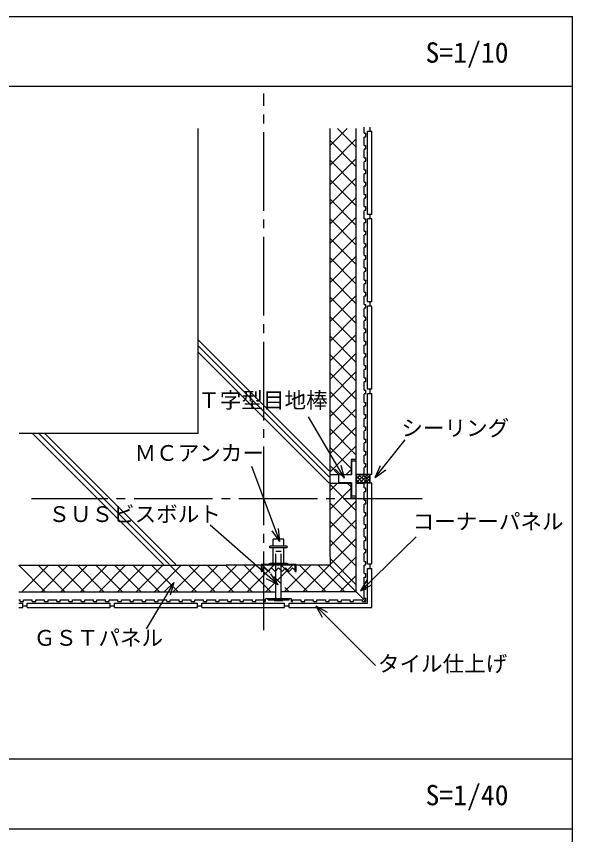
# Model space of a CAD drawing. Units: millimetres, scale not verified, with parts at other scales. Extents: x 3821 to 7821, y 4568 to 7368.
# Drawn here: x 7184 to 7821, y 6432 to 7368 of the extents above; entities that cross this region are included whole.
import ezdxf
from ezdxf.enums import TextEntityAlignment as Align

# ---------------------------------------------------------------- set-up
doc = ezdxf.new("R2010")
doc.units = ezdxf.units.MM
doc.header["$LTSCALE"] = 10
doc.linetypes.add('CHAIN2', pattern=[12, 9, -1, 1, -1])
doc.linetypes.add('DASHED1', pattern=[1.8, 1.2, -0.6])
for name, color, linetype in [('0-0', 7, 'Continuous'), ('3-0', 7, 'Continuous'), ('3-1', 4, 'Continuous')]:
    doc.layers.add(name, color=color, linetype=linetype)
doc.styles.add('ＭＳ ゴシック', font='')
doc.styles.get('ＭＳ ゴシック').set_extended_font_data('MS Gothic')

msp = doc.modelspace()

# ---------------------------------------------------------------- linework, layer by layer
at = {"layer": '0-0', "color": 2}
for p in [(3820.85, 7368.18), (7820.85, 4568.18)]:
    msp.add_line(p, (7820.85, 7368.18), dxfattribs=at)
at = {"layer": '0-0'}
for p, q in [((3820.85, 7288.18), (7820.85, 7288.18)), ((3820.85, 6518.18), (7820.85, 6518.18)), ((3820.85, 6438.18), (7820.85, 6438.18))]:
    msp.add_line(p, q, dxfattribs=at)
at = {"layer": '3-0', "linetype": 'CHAIN2'}
for p, q in [((7467.06, 6665.7), (7467.06, 7279.82)), ((7648.59, 6815.86), (7201.29, 6815.86))]:
    msp.add_line(p, q, dxfattribs=at)
at = {"layer": '3-0'}
for p, q in [((7582.06, 7234.36), (7582.06, 7241.36)), ((7589.06, 7236.36), (7589.06, 7241.36)), ((7392.06, 6890.86), (7392.06, 7239.86)), ((7543.06, 6749.86), (7543.06, 7239.86)), ((7543.06, 7220.39), (7562.54, 7239.86)), ((7551.6, 7239.86), (7573.06, 7218.4)), ((7573.06, 6843.86), (7573.06, 7239.86)), ((7582.06, 7234.36), (7584.06, 7234.36)), ((7591.06, 7236.36), (7586.06, 7236.36)), ((7586.06, 7141.36), (7586.06, 7236.36)), ((7591.06, 7141.36), (7591.06, 7236.36)), ((7543.06, 7197.99), (7573.06, 7227.99)), ((7543.06, 7226), (7573.06, 7196)), ((7582.06, 7220.36), (7582.06, 7229.86)), ((7582.06, 7220.36), (7584.06, 7220.36)), ((7582.06, 7206.36), (7582.06, 7215.86)), ((7543.06, 7175.59), (7573.06, 7205.59)), ((7543.06, 7203.6), (7573.06, 7173.6)), ((7582.06, 7206.36), (7584.06, 7206.36)), ((7582.06, 7192.36), (7582.06, 7201.86)), ((7582.06, 7192.36), (7584.06, 7192.36)), ((7582.06, 7178.36), (7582.06, 7187.86)), ((7543.06, 7153.19), (7573.06, 7183.19)), ((7543.06, 7181.2), (7573.06, 7151.2)), ((7582.06, 7178.36), (7584.06, 7178.36)), ((7582.06, 7164.36), (7582.06, 7173.86)), ((7543.06, 7130.79), (7573.06, 7160.79)), ((7543.06, 7158.8), (7573.06, 7128.8)), ((7582.06, 7164.36), (7584.06, 7164.36)), ((7582.06, 7150.36), (7582.06, 7159.86)), ((7582.06, 7150.36), (7584.06, 7150.36)), ((7543.06, 7108.39), (7573.06, 7138.39)), ((7582.06, 7136.36), (7582.06, 7145.86)), ((7591.06, 7141.36), (7586.06, 7141.36)), ((7589.06, 7136.36), (7589.06, 7141.36)), ((7543.06, 7136.4), (7573.06, 7106.4)), ((7582.06, 7136.36), (7584.06, 7136.36)), ((7582.06, 7122.36), (7582.06, 7131.86)), ((7591.06, 7136.36), (7586.06, 7136.36)), ((7586.06, 7041.36), (7586.06, 7136.36)), ((7591.06, 7041.36), (7591.06, 7136.36)), ((7582.06, 7122.36), (7584.06, 7122.36)), ((7543.06, 7085.99), (7573.06, 7115.99)), ((7543.06, 7114), (7573.06, 7084)), ((7582.06, 7108.36), (7582.06, 7117.86)), ((7582.06, 7108.36), (7584.06, 7108.36)), ((7582.06, 7094.36), (7582.06, 7103.86)), ((7543.06, 7063.59), (7573.06, 7093.59)), ((7543.06, 7091.6), (7573.06, 7061.6)), ((7582.06, 7094.36), (7584.06, 7094.36)), ((7582.06, 7080.36), (7582.06, 7089.86)), ((7582.06, 7080.36), (7584.06, 7080.36)), ((7582.06, 7066.36), (7582.06, 7075.86)), ((7543.06, 7041.19), (7573.06, 7071.19)), ((7543.06, 7069.2), (7573.06, 7039.2)), ((7582.06, 7066.36), (7584.06, 7066.36)), ((7582.06, 7052.36), (7582.06, 7061.86)), ((7543.06, 7018.79), (7573.06, 7048.79)), ((7543.06, 7046.8), (7573.06, 7016.8)), ((7582.06, 7052.36), (7584.06, 7052.36)), ((7582.06, 7038.36), (7582.06, 7047.86)), ((7582.06, 7038.36), (7584.06, 7038.36)), ((7591.06, 7041.36), (7586.06, 7041.36)), ((7591.06, 7036.36), (7586.06, 7036.36)), ((7586.06, 6941.36), (7586.06, 7036.36)), ((7589.06, 7036.36), (7589.06, 7041.36)), ((7591.06, 6941.36), (7591.06, 7036.36)), ((7543.06, 6996.39), (7573.06, 7026.39)), ((7582.06, 7024.36), (7582.06, 7033.86)), ((7543.06, 7024.4), (7573.06, 6994.4)), ((7582.06, 7024.36), (7584.06, 7024.36)), ((7582.06, 7010.36), (7582.06, 7019.86)), ((7582.06, 7010.36), (7584.06, 7010.36)), ((7542.06, 6848.06), (7392.06, 6998.06)), ((7543.06, 6973.99), (7573.06, 7003.99)), ((7543.06, 7002), (7573.06, 6972)), ((7582.06, 6996.36), (7582.06, 7005.86)), ((7542.06, 6840.99), (7392.06, 6990.99)), ((7582.06, 6996.36), (7584.06, 6996.36)), ((7582.06, 6982.36), (7582.06, 6991.86)), ((7542.06, 6833.92), (7392.06, 6983.92)), ((7543.06, 6952.77), (7573.06, 6982.77)), ((7543.06, 6980.79), (7573.06, 6950.79)), ((7582.06, 6982.36), (7584.06, 6982.36)), ((7582.06, 6968.36), (7582.06, 6977.86)), ((7543.06, 6931.56), (7573.06, 6961.56)), ((7543.06, 6959.58), (7573.06, 6929.58)), ((7582.06, 6968.36), (7584.06, 6968.36)), ((7582.06, 6954.36), (7582.06, 6963.86)), ((7582.06, 6954.36), (7584.06, 6954.36)), ((7582.06, 6940.36), (7582.06, 6949.86)), ((7591.06, 6941.36), (7586.06, 6941.36)), ((7589.06, 6936.36), (7589.06, 6941.36)), ((7543.06, 6910.35), (7573.06, 6940.35)), ((7543.06, 6938.36), (7573.06, 6908.36)), ((7582.06, 6940.36), (7584.06, 6940.36)), ((7582.06, 6926.36), (7582.06, 6935.86)), ((7586.06, 6936.36), (7591.06, 6936.36)), ((7586.06, 6843.86), (7586.06, 6936.36)), ((7591.06, 6843.86), (7591.06, 6936.36)), ((7582.06, 6926.36), (7584.06, 6926.36)), ((7582.06, 6912.36), (7582.06, 6921.86)), ((7543.06, 6889.13), (7573.06, 6919.13)), ((7543.06, 6917.15), (7573.06, 6887.15)), ((7559.6, 6839.53), (7518.18, 6909.87)), ((7582.06, 6912.36), (7584.06, 6912.36)), ((7582.06, 6898.36), (7582.06, 6907.86)), ((7543.06, 6867.92), (7573.06, 6897.92)), ((7543.06, 6895.94), (7573.06, 6865.94)), ((7582.06, 6898.36), (7584.06, 6898.36)), ((7582.06, 6884.36), (7582.06, 6893.86)), ((7392.06, 6890.86), (7187.09, 6890.86)), ((7352.28, 6740.86), (7202.28, 6890.86)), ((7359.35, 6740.86), (7209.35, 6890.86)), ((7366.42, 6740.86), (7216.42, 6890.86)), ((7582.06, 6884.36), (7584.06, 6884.36)), ((7543.06, 6846.71), (7573.06, 6876.71)), ((7582.06, 6870.36), (7582.06, 6879.86)), ((7594.77, 6840.31), (7629.16, 6883.3)), ((7543.06, 6874.73), (7567.06, 6850.73)), ((7582.06, 6870.36), (7584.06, 6870.36)), ((7582.06, 6856.36), (7582.06, 6865.86)), ((7567.06, 6860.86), (7567.06, 6843.86)), ((7573.06, 6860.86), (7567.06, 6860.86)), ((7567.56, 6858.86), (7567.56, 6843.36)), ((7572.56, 6858.86), (7567.56, 6858.86)), ((7572.56, 6858.86), (7572.56, 6818.86)), ((7582.06, 6856.36), (7584.06, 6856.36)), ((7485.57, 6767), (7453.61, 6852.81)), ((7543.06, 6853.51), (7552.71, 6843.86)), ((7559.6, 6839.53), (7548.9, 6850.05)), ((7559.6, 6839.53), (7555.59, 6853.99)), ((7561.43, 6843.86), (7567.06, 6849.49)), ((7582.06, 6843.86), (7582.06, 6851.86)), ((7594.77, 6840.31), (7600.79, 6854.05)), ((7594.77, 6840.31), (7606.85, 6849.2)), ((7543.06, 6843.86), (7567.06, 6843.86)), ((7552.56, 6843.36), (7552.56, 6834.36)), ((7567.56, 6843.36), (7552.56, 6843.36)), ((7584.06, 6843.86), (7573.06, 6843.86)), ((7573.06, 6843.86), (7573.06, 6833.86)), ((7574.21, 6843.86), (7573.06, 6842.72)), ((7578.45, 6843.86), (7573.06, 6838.48)), ((7582.69, 6843.86), (7573.06, 6834.23)), ((7573.06, 6843.86), (7582.06, 6843.86)), ((7573.06, 6842.34), (7581.53, 6833.86)), ((7573.06, 6838.1), (7577.29, 6833.86)), ((7575.78, 6843.86), (7584.06, 6835.58)), ((7584.06, 6840.99), (7576.93, 6833.86)), ((7580.02, 6843.86), (7584.06, 6839.82)), ((7584.06, 6843.86), (7584.06, 6833.86)), ((7591.06, 6843.86), (7584.06, 6843.86)), ((7586.16, 6843.86), (7584.06, 6841.76)), ((7589.06, 6843.23), (7584.06, 6838.23)), ((7589.06, 6835.63), (7584.06, 6840.63)), ((7589.06, 6839.69), (7584.06, 6834.69)), ((7589.06, 6839.17), (7584.37, 6843.86)), ((7589.06, 6842.7), (7587.9, 6843.86)), ((7589.06, 6833.86), (7589.06, 6843.86)), ((7589.06, 6836.36), (7589.06, 6841.36)), ((7543.06, 6833.86), (7567.06, 6833.86)), ((7543.06, 6825.49), (7551.43, 6833.86)), ((7543.06, 6832.3), (7573.06, 6802.3)), ((7543.06, 6804.28), (7567.06, 6828.28)), ((7567.56, 6834.36), (7552.56, 6834.36)), ((7562.71, 6833.86), (7567.06, 6829.51)), ((7567.56, 6834.36), (7567.56, 6818.86)), ((7573.06, 6709.36), (7573.06, 6833.86)), ((7584.06, 6833.86), (7573.06, 6833.86)), ((7573.06, 6833.86), (7582.06, 6833.86)), ((7584.06, 6836.75), (7581.18, 6833.86)), ((7582.06, 6828.36), (7582.06, 6833.86)), ((7582.06, 6828.36), (7584.06, 6828.36)), ((7587.29, 6833.86), (7584.06, 6837.1)), ((7591.06, 6833.86), (7584.06, 6833.86)), ((7586.06, 6741.36), (7586.06, 6833.86)), ((7589.06, 6836.16), (7586.77, 6833.86)), ((7591.06, 6741.36), (7591.06, 6833.86)), ((7572.56, 6818.86), (7567.56, 6818.86)), ((7582.06, 6814.36), (7582.06, 6823.86)), ((7543.06, 6783.07), (7573.06, 6813.07)), ((7543.06, 6811.09), (7573.06, 6781.09)), ((7582.06, 6814.36), (7584.06, 6814.36)), ((7582.06, 6800.36), (7582.06, 6809.86)), ((7582.06, 6800.36), (7584.06, 6800.36)), ((7543.06, 6761.85), (7573.06, 6791.85)), ((7582.06, 6786.36), (7582.06, 6795.86)), ((7483.79, 6717.61), (7405.64, 6785.61)), ((7485.57, 6767), (7484.15, 6781.93)), ((7543.06, 6789.87), (7573.06, 6759.87)), ((7582.06, 6786.36), (7584.06, 6786.36)), ((7582.06, 6772.36), (7582.06, 6781.86)), ((7485.57, 6767), (7476.87, 6779.22)), ((7578.36, 6710.58), (7641.66, 6772.32)), ((7582.06, 6772.36), (7584.06, 6772.36)), ((7478.06, 6761.86), (7478.06, 6769.86)), ((7490.06, 6769.86), (7478.06, 6769.86)), ((7490.06, 6761.86), (7490.06, 6769.86)), ((7543.06, 6740.64), (7573.06, 6770.64)), ((7543.06, 6768.66), (7573.06, 6738.66)), ((7582.06, 6758.36), (7582.06, 6767.86)), ((7474.06, 6759.86), (7474.06, 6761.86)), ((7494.06, 6761.86), (7474.06, 6761.86)), ((7494.06, 6759.86), (7474.06, 6759.86)), ((7478.06, 6741.86), (7478.06, 6759.86)), ((7490.06, 6741.86), (7490.06, 6759.86)), ((7494.06, 6759.86), (7494.06, 6761.86)), ((7582.06, 6758.36), (7584.06, 6758.36)), ((7582.06, 6744.36), (7582.06, 6753.86)), ((7533, 6709.36), (7573.06, 6749.43)), ((7543.06, 6749.61), (7543.06, 6740.11)), ((7543.06, 6747.45), (7573.06, 6717.45)), ((7582.06, 6744.36), (7584.06, 6744.36)), ((7186.46, 6739.86), (7216.96, 6709.36)), ((7186.56, 6739.86), (7424.06, 6739.86)), ((7190.03, 6709.36), (7220.53, 6739.86)), ((7208.86, 6739.86), (7239.36, 6709.36)), ((7212.43, 6709.36), (7242.93, 6739.86)), ((7231.26, 6739.86), (7261.76, 6709.36)), ((7234.83, 6709.36), (7265.33, 6739.86)), ((7253.66, 6739.86), (7284.16, 6709.36)), ((7257.23, 6709.36), (7287.73, 6739.86)), ((7274.87, 6739.86), (7305.37, 6709.36)), ((7278.44, 6709.36), (7308.94, 6739.86)), ((7296.08, 6739.86), (7326.58, 6709.36)), ((7299.65, 6709.36), (7330.15, 6739.86)), ((7317.3, 6739.86), (7347.8, 6709.36)), ((7320.87, 6709.36), (7351.37, 6739.86)), ((7338.51, 6739.86), (7369.01, 6709.36)), ((7342.08, 6709.36), (7372.58, 6739.86)), ((7359.72, 6739.86), (7390.22, 6709.36)), ((7363.29, 6709.36), (7393.79, 6739.86)), ((7380.94, 6739.86), (7411.44, 6709.36)), ((7384.5, 6709.36), (7415, 6739.86)), ((7402.15, 6739.86), (7432.65, 6709.36)), ((7405.72, 6709.36), (7436.22, 6739.86)), ((7423.36, 6739.86), (7453.86, 6709.36)), ((7434.06, 6739.86), (7424.06, 6739.86)), ((7426.93, 6709.36), (7457.43, 6739.86)), ((7481.06, 6739.86), (7434.06, 6739.86)), ((7444.58, 6739.86), (7475.08, 6709.36)), ((7448.14, 6709.36), (7478.64, 6739.86)), ((7471.06, 6740.86), (7464.06, 6740.86)), ((7464.06, 6740.86), (7464.06, 6732.86)), ((7471.22, 6739.86), (7465.06, 6739.86)), ((7465.06, 6739.86), (7465.06, 6732.86)), ((7469.36, 6709.36), (7499.86, 6739.86)), ((7471.06, 6740.86), (7474.06, 6741.86)), ((7471.22, 6739.86), (7474.22, 6740.86)), ((7496.9, 6739.86), (7471.22, 6739.86)), ((7494.06, 6741.86), (7474.06, 6741.86)), ((7493.9, 6740.86), (7474.22, 6740.86)), ((7481.06, 6701.36), (7481.06, 6740.86)), ((7487, 6739.86), (7517.5, 6709.36)), ((7487.06, 6701.36), (7487.06, 6740.86)), ((7542.56, 6739.86), (7487.06, 6739.86)), ((7490.57, 6709.36), (7521.07, 6739.86)), ((7493.9, 6740.86), (7496.9, 6739.86)), ((7494.06, 6741.86), (7497.06, 6740.86)), ((7496.06, 6732.86), (7500.06, 6736.86)), ((7503.06, 6739.86), (7496.9, 6739.86)), ((7504.06, 6740.86), (7497.06, 6740.86)), ((7503.06, 6732.86), (7503.06, 6739.86)), ((7504.06, 6732.86), (7504.06, 6740.86)), ((7508.22, 6739.86), (7538.72, 6709.36)), ((7511.78, 6709.36), (7542.28, 6739.86)), ((7529.43, 6739.86), (7559.93, 6709.36)), ((7584.06, 6698.36), (7542.56, 6739.86)), ((7582.06, 6730.36), (7582.06, 6739.86)), ((7586.06, 6741.36), (7591.06, 6741.36)), ((7586.06, 6696.36), (7586.06, 6736.36)), ((7586.06, 6736.36), (7591.06, 6736.36)), ((7589.06, 6736.36), (7589.06, 6741.36)), ((7591.06, 6691.36), (7591.06, 6736.36)), ((7464.06, 6732.86), (7465.06, 6732.86)), ((7483.79, 6717.61), (7475.41, 6730.05)), ((7503.06, 6732.86), (7504.06, 6732.86)), ((7554.21, 6709.36), (7573.06, 6728.22)), ((7582.06, 6730.36), (7584.06, 6730.36)), ((7582.06, 6726.36), (7584.06, 6726.36)), ((7582.06, 6716.36), (7582.06, 6726.36)), ((7584.06, 6726.36), (7584.06, 6730.36)), ((7364.25, 6720.25), (7332.29, 6666.99)), ((7364.25, 6720.25), (7353.47, 6709.82)), ((7364.25, 6720.25), (7360.12, 6705.83)), ((7483.79, 6717.61), (7470.31, 6724.19)), ((7578.36, 6710.58), (7586.02, 6723.47)), ((7578.36, 6710.58), (7591.44, 6717.92)), ((7582.06, 6716.36), (7584.06, 6716.36)), ((7584.06, 6712.36), (7584.06, 6716.36)), ((7186.56, 6709.36), (7481.06, 6709.36)), ((7573.06, 6709.36), (7487.06, 6709.36)), ((7582.06, 6712.36), (7584.06, 6712.36)), ((7582.06, 6702.36), (7582.06, 6712.36)), ((7186.56, 6700.36), (7188.06, 6700.36)), ((7188.06, 6698.36), (7188.06, 6700.36)), ((7188.06, 6698.36), (7192.06, 6698.36)), ((7202.06, 6698.36), (7202.06, 6700.36)), ((7202.06, 6698.36), (7206.06, 6698.36)), ((7216.06, 6698.36), (7216.06, 6700.36)), ((7216.06, 6698.36), (7220.06, 6698.36)), ((7230.06, 6698.36), (7230.06, 6700.36)), ((7230.06, 6698.36), (7234.06, 6698.36)), ((7244.06, 6698.36), (7244.06, 6700.36)), ((7244.06, 6698.36), (7248.06, 6698.36)), ((7258.06, 6698.36), (7258.06, 6700.36)), ((7258.06, 6698.36), (7262.06, 6698.36)), ((7272.06, 6698.36), (7272.06, 6700.36)), ((7272.06, 6698.36), (7276.06, 6698.36)), ((7286.06, 6698.36), (7286.06, 6700.36)), ((7286.06, 6698.36), (7290.06, 6698.36)), ((7300.06, 6698.36), (7300.06, 6700.36)), ((7300.06, 6698.36), (7304.06, 6698.36)), ((7314.06, 6698.36), (7314.06, 6700.36)), ((7314.06, 6698.36), (7318.06, 6698.36)), ((7328.06, 6698.36), (7328.06, 6700.36)), ((7328.06, 6698.36), (7332.06, 6698.36)), ((7342.06, 6698.36), (7342.06, 6700.36)), ((7342.06, 6698.36), (7346.06, 6698.36)), ((7356.06, 6698.36), (7356.06, 6700.36)), ((7356.06, 6698.36), (7360.06, 6698.36)), ((7370.06, 6698.36), (7370.06, 6700.36)), ((7370.06, 6698.36), (7374.06, 6698.36)), ((7384.06, 6698.36), (7384.06, 6700.36)), ((7384.06, 6698.36), (7388.06, 6698.36)), ((7398.06, 6698.36), (7398.06, 6700.36)), ((7398.06, 6698.36), (7402.06, 6698.36)), ((7412.06, 6698.36), (7412.06, 6700.36)), ((7412.06, 6698.36), (7416.06, 6698.36)), ((7426.06, 6698.36), (7426.06, 6700.36)), ((7426.06, 6698.36), (7430.06, 6698.36)), ((7440.06, 6698.36), (7440.06, 6700.36)), ((7440.06, 6698.36), (7444.06, 6698.36)), ((7454.06, 6698.36), (7454.06, 6700.36)), ((7454.06, 6698.36), (7458.06, 6698.36)), ((7468.06, 6698.36), (7468.06, 6700.36)), ((7468.06, 6698.36), (7469.06, 6698.36)), ((7469.06, 6698.36), (7469.06, 6701.36)), ((7499.06, 6701.36), (7469.06, 6701.36)), ((7472.06, 6700.36), (7472.06, 6701.36)), ((7472.06, 6700.36), (7496.06, 6700.36)), ((7479.06, 6699.36), (7480.06, 6700.36)), ((7479.06, 6699.36), (7489.06, 6699.36)), ((7489.06, 6699.36), (7488.06, 6700.36)), ((7496.06, 6700.36), (7496.06, 6701.36)), ((7499.06, 6698.36), (7499.06, 6701.36)), ((7499.06, 6698.36), (7500.06, 6698.36)), ((7510.06, 6698.36), (7510.06, 6700.36)), ((7510.06, 6698.36), (7514.06, 6698.36)), ((7524.06, 6698.36), (7524.06, 6700.36)), ((7524.06, 6698.36), (7528.06, 6698.36)), ((7538.06, 6698.36), (7538.06, 6700.36)), ((7538.06, 6698.36), (7542.06, 6698.36)), ((7552.06, 6698.36), (7552.06, 6700.36)), ((7552.06, 6698.36), (7556.06, 6698.36)), ((7566.06, 6698.36), (7566.06, 6700.36)), ((7566.06, 6698.36), (7570.06, 6698.36)), ((7580.06, 6698.36), (7580.06, 6700.36)), ((7580.06, 6698.36), (7584.06, 6698.36)), ((7582.06, 6702.36), (7584.06, 6702.36)), ((7584.06, 6698.36), (7584.06, 6702.36)), ((7186.56, 6696.36), (7191.06, 6696.36)), ((7186.56, 6691.36), (7191.06, 6691.36)), ((7191.06, 6691.36), (7191.06, 6696.36)), ((7191.06, 6693.36), (7196.06, 6693.36)), ((7196.06, 6691.36), (7196.06, 6696.36)), ((7196.06, 6696.36), (7291.06, 6696.36)), ((7196.06, 6691.36), (7291.06, 6691.36)), ((7291.06, 6691.36), (7291.06, 6696.36)), ((7291.06, 6693.36), (7296.06, 6693.36)), ((7296.06, 6691.36), (7296.06, 6696.36)), ((7296.06, 6696.36), (7391.06, 6696.36)), ((7296.06, 6691.36), (7391.06, 6691.36)), ((7391.06, 6691.36), (7391.06, 6696.36)), ((7391.06, 6693.36), (7396.06, 6693.36)), ((7396.06, 6691.36), (7396.06, 6696.36)), ((7396.06, 6696.36), (7491.06, 6696.36)), ((7396.06, 6691.36), (7491.06, 6691.36)), ((7491.06, 6691.36), (7491.06, 6696.36)), ((7491.06, 6693.36), (7496.06, 6693.36)), ((7496.06, 6691.36), (7496.06, 6696.36)), ((7496.06, 6696.36), (7586.06, 6696.36)), ((7496.06, 6691.36), (7591.06, 6691.36)), ((7526.63, 6693.62), (7595.27, 6624.97)), ((7526.63, 6693.62), (7539.62, 6686.12)), ((7526.63, 6693.62), (7534.13, 6680.63))]:
    msp.add_line(p, q, dxfattribs=at)
at = {"layer": '3-0', "linetype": 'DASHED1'}
for p, q in [((7481.06, 6755.86), (7487.06, 6755.86)), ((7481.06, 6740.86), (7481.06, 6755.86)), ((7487.06, 6740.86), (7487.06, 6755.86)), ((7465.06, 6733.86), (7468.06, 6736.86)), ((7465.79, 6739.86), (7496.29, 6709.36)), ((7468.06, 6736.86), (7472.06, 6732.86)), ((7472.06, 6732.86), (7476.06, 6736.86)), ((7476.06, 6736.86), (7480.06, 6732.86)), ((7480.06, 6732.86), (7484.06, 6736.86)), ((7484.06, 6736.86), (7488.06, 6732.86)), ((7488.06, 6732.86), (7492.06, 6736.86)), ((7492.06, 6736.86), (7496.06, 6732.86)), ((7500.06, 6736.86), (7503.06, 6733.86))]:
    msp.add_line(p, q, dxfattribs=at)
at = {"layer": '3-0'}
for points in [[(7582.06, 7230.36), (7584.06, 7230.36), (7584.06, 7234.36)], [(7582.06, 7216.36), (7584.06, 7216.36), (7584.06, 7220.36)], [(7582.06, 7202.36), (7584.06, 7202.36), (7584.06, 7206.36)], [(7582.06, 7188.36), (7584.06, 7188.36), (7584.06, 7192.36)], [(7582.06, 7174.36), (7584.06, 7174.36), (7584.06, 7178.36)], [(7582.06, 7160.36), (7584.06, 7160.36), (7584.06, 7164.36)], [(7582.06, 7146.36), (7584.06, 7146.36), (7584.06, 7150.36)], [(7582.06, 7132.36), (7584.06, 7132.36), (7584.06, 7136.36)], [(7582.06, 7118.36), (7584.06, 7118.36), (7584.06, 7122.36)], [(7582.06, 7104.36), (7584.06, 7104.36), (7584.06, 7108.36)], [(7582.06, 7090.36), (7584.06, 7090.36), (7584.06, 7094.36)], [(7582.06, 7076.36), (7584.06, 7076.36), (7584.06, 7080.36)], [(7582.06, 7062.36), (7584.06, 7062.36), (7584.06, 7066.36)], [(7582.06, 7048.36), (7584.06, 7048.36), (7584.06, 7052.36)], [(7582.06, 7034.36), (7584.06, 7034.36), (7584.06, 7038.36)], [(7582.06, 7020.36), (7584.06, 7020.36), (7584.06, 7024.36)], [(7582.06, 7006.36), (7584.06, 7006.36), (7584.06, 7010.36)], [(7582.06, 6992.36), (7584.06, 6992.36), (7584.06, 6996.36)], [(7582.06, 6978.36), (7584.06, 6978.36), (7584.06, 6982.36)], [(7582.06, 6964.36), (7584.06, 6964.36), (7584.06, 6968.36)], [(7582.06, 6950.36), (7584.06, 6950.36), (7584.06, 6954.36)], [(7582.06, 6936.36), (7584.06, 6936.36), (7584.06, 6940.36)], [(7582.06, 6922.36), (7584.06, 6922.36), (7584.06, 6926.36)], [(7582.06, 6908.36), (7584.06, 6908.36), (7584.06, 6912.36)], [(7582.06, 6894.36), (7584.06, 6894.36), (7584.06, 6898.36)], [(7582.06, 6880.36), (7584.06, 6880.36), (7584.06, 6884.36)], [(7582.06, 6866.36), (7584.06, 6866.36), (7584.06, 6870.36)], [(7582.06, 6852.36), (7584.06, 6852.36), (7584.06, 6856.36)], [(7573.06, 6816.86), (7567.06, 6816.86), (7567.06, 6833.86)], [(7582.06, 6824.36), (7584.06, 6824.36), (7584.06, 6828.36)], [(7582.06, 6810.36), (7584.06, 6810.36), (7584.06, 6814.36)], [(7582.06, 6796.36), (7584.06, 6796.36), (7584.06, 6800.36)], [(7582.06, 6782.36), (7584.06, 6782.36), (7584.06, 6786.36)], [(7582.06, 6768.36), (7584.06, 6768.36), (7584.06, 6772.36)], [(7582.06, 6754.36), (7584.06, 6754.36), (7584.06, 6758.36)], [(7582.06, 6740.36), (7584.06, 6740.36), (7584.06, 6744.36)], [(7192.06, 6698.36), (7192.06, 6700.36), (7202.06, 6700.36)], [(7206.06, 6698.36), (7206.06, 6700.36), (7216.06, 6700.36)], [(7220.06, 6698.36), (7220.06, 6700.36), (7230.06, 6700.36)], [(7234.06, 6698.36), (7234.06, 6700.36), (7244.06, 6700.36)], [(7248.06, 6698.36), (7248.06, 6700.36), (7258.06, 6700.36)], [(7262.06, 6698.36), (7262.06, 6700.36), (7272.06, 6700.36)], [(7276.06, 6698.36), (7276.06, 6700.36), (7286.06, 6700.36)], [(7290.06, 6698.36), (7290.06, 6700.36), (7300.06, 6700.36)], [(7304.06, 6698.36), (7304.06, 6700.36), (7314.06, 6700.36)], [(7318.06, 6698.36), (7318.06, 6700.36), (7328.06, 6700.36)], [(7332.06, 6698.36), (7332.06, 6700.36), (7342.06, 6700.36)], [(7346.06, 6698.36), (7346.06, 6700.36), (7356.06, 6700.36)], [(7360.06, 6698.36), (7360.06, 6700.36), (7370.06, 6700.36)], [(7374.06, 6698.36), (7374.06, 6700.36), (7384.06, 6700.36)], [(7388.06, 6698.36), (7388.06, 6700.36), (7398.06, 6700.36)], [(7402.06, 6698.36), (7402.06, 6700.36), (7412.06, 6700.36)], [(7416.06, 6698.36), (7416.06, 6700.36), (7426.06, 6700.36)], [(7430.06, 6698.36), (7430.06, 6700.36), (7440.06, 6700.36)], [(7444.06, 6698.36), (7444.06, 6700.36), (7454.06, 6700.36)], [(7458.06, 6698.36), (7458.06, 6700.36), (7468.06, 6700.36)], [(7500.06, 6698.36), (7500.06, 6700.36), (7510.06, 6700.36)], [(7514.06, 6698.36), (7514.06, 6700.36), (7524.06, 6700.36)], [(7528.06, 6698.36), (7528.06, 6700.36), (7538.06, 6700.36)], [(7542.06, 6698.36), (7542.06, 6700.36), (7552.06, 6700.36)], [(7556.06, 6698.36), (7556.06, 6700.36), (7566.06, 6700.36)], [(7570.06, 6698.36), (7570.06, 6700.36), (7580.06, 6700.36)]]:
    msp.add_lwpolyline(points, dxfattribs=at)
at = {"layer": '3-1'}
msp.add_line((7572.56, 6838.8), (7572.56, 6838.92), dxfattribs=at)

# ---------------------------------------------------------------- texts
at = {"layer": '0-0', "style": 'ＭＳ ゴシック'}
for s, p in [('S=1/10', (7652.4, 7308.18)), ('S=1/40', (7652.4, 6458.18))]:
    msp.add_text(s, height=23.28, dxfattribs=at).set_placement(p, align=Align.BOTTOM_LEFT)
at = {"layer": '3-0', "style": 'ＭＳ ゴシック'}
for s, p in [('Ｔ字型目地棒', (7392.14, 6914.36)), ('シーリング', (7624.72, 6882.49)), ('ＭＣアンカー', (7319.12, 6853.92)), ('ＳＵＳビスボルト', (7220.46, 6783.96)), ('コーナーパネル', (7637.59, 6775.51)), ('ＧＳＴパネル', (7203.72, 6642.31)), ('タイル仕上げ', (7597.85, 6612.74))]:
    msp.add_text(s, height=18.1, dxfattribs=at).set_placement(p, align=Align.BOTTOM_LEFT)

doc.saveas('drawing.dxf')
